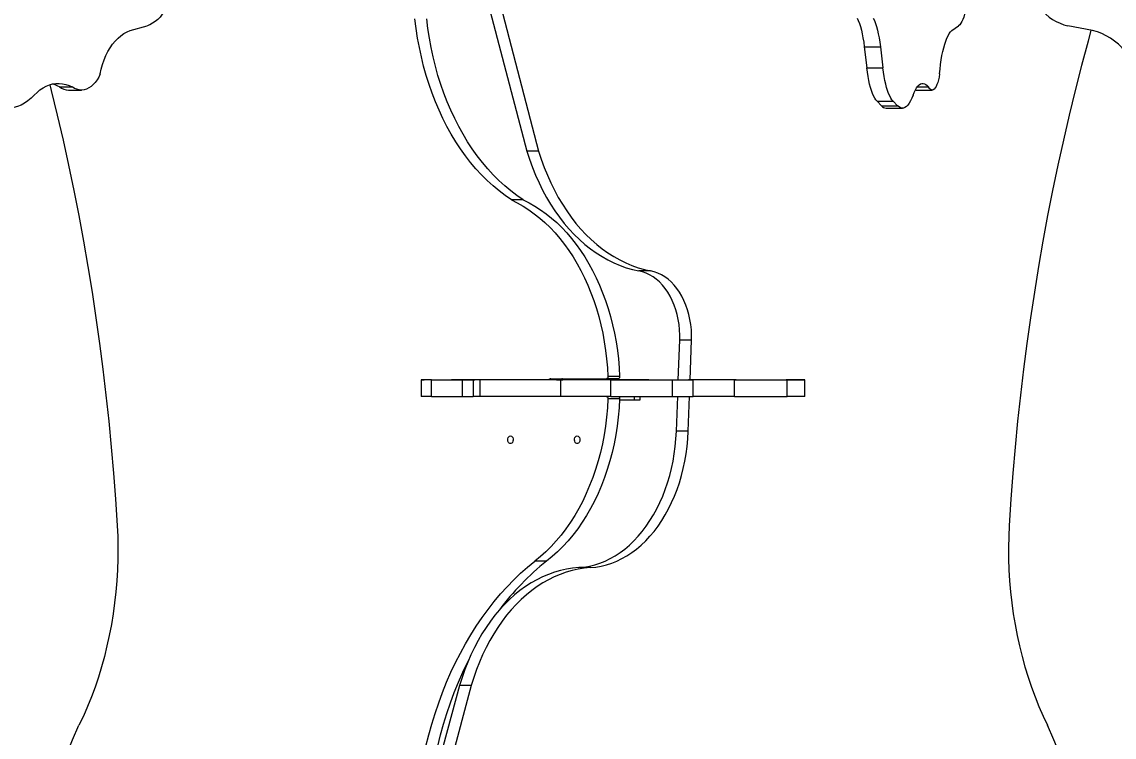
# Model space of a CAD drawing. Header units: millimetres. Extents: x -8422 to 28150, y -6982 to 5510.
# Drawn here: x -1076 to -91, y 1188 to 1834 of the extents above; entities that cross this region are included whole.
import ezdxf

# ---------------------------------------------------------------- set-up
doc = ezdxf.new("R2010")
doc.units = ezdxf.units.MM
for name, color, linetype in [('DIKOM_ОБЪЕКТ', 7, 'Continuous'), ('DIKOM_РАЗМЕР_ЗОНА', 7, 'Continuous'), ('DIKOM_РАЗМЕР_ОБЪЕКТА', 7, 'Continuous')]:
    doc.layers.add(name, color=color, linetype=linetype)
doc.styles.add('style1', font='arial.ttf', dxfattribs={"width": 0.8})
doc.dimstyles.new('1-50', dxfattribs={"dimtxt": 300, "dimasz": 200, "dimexe": 100, "dimexo": 0, "dimgap": 100, "dimtad": 1, "dimdec": 0, "dimtxsty": 'style1', "dimcen": 0, "dimclrd": 7, "dimclre": 7, "dimadec": 1, "dimazin": 2, "dimtfac": 1, "dimtdec": 0, "dimtmove": 1, "dimatfit": 3, "dimfxl": 0, "dimlwd": 25, "dimlwe": 18, "dimarcsym": 0})

# ---------------------------------------------------------------- blocks, each defined once
blk = doc.blocks.new('*D0')
at = {"layer": 'Defpoints', "color": 0, "transparency": 16777216}
for p in [(1363.27, 4015), (-6010.96, -2710.04), (-2661.52, -2710.04)]:
    blk.add_point(p, dxfattribs=at)
at = {"layer": 'DIKOM_РАЗМЕР_ОБЪЕКТА', "color": 7, "lineweight": 18, "transparency": 16777216}
for p, q in [((1363.27, 4015), (-6110.96, 4015)), ((-2661.52, -2710.04), (-6110.96, -2710.04))]:
    blk.add_line(p, q, dxfattribs=at)
at = {"layer": 'DIKOM_РАЗМЕР_ОБЪЕКТА', "color": 7, "lineweight": 25, "transparency": 16777216}
blk.add_line((-6010.96, 3815), (-6010.96, -2510.04), dxfattribs=at)
at = {"layer": 'DIKOM_РАЗМЕР_ОБЪЕКТА', "color": 7, "transparency": 16777216}
for points in [[(-6044.3, 3815), (-5977.63, 3815), (-6010.96, 4015)], [(-6044.3, -2510.04), (-5977.63, -2510.04), (-6010.96, -2710.04)]]:
    blk.add_solid(points, dxfattribs=at)
at = {"layer": 'DIKOM_РАЗМЕР_ОБЪЕКТА', "color": 0, "transparency": 16777216, "insert": (-6264.14, 652.48), "char_height": 300, "attachment_point": 5, "rotation": 90, "style": 'style1'}
blk.add_mtext('6700', dxfattribs=at)
blk = doc.blocks.new('*D1')
at = {"layer": 'Defpoints', "color": 0, "transparency": 16777216}
for p in [(-5348.28, 1737.01), (6047.45, 1360.22), (6047.45, -3315.33)]:
    blk.add_point(p, dxfattribs=at)
at = {"layer": 'DIKOM_РАЗМЕР_ОБЪЕКТА', "color": 7, "lineweight": 18, "transparency": 16777216}
for p, q in [((-5348.28, 1737.01), (-5348.28, -3415.33)), ((6047.45, 1360.22), (6047.45, -3415.33))]:
    blk.add_line(p, q, dxfattribs=at)
at = {"layer": 'DIKOM_РАЗМЕР_ОБЪЕКТА', "color": 7, "lineweight": 25, "transparency": 16777216}
blk.add_line((-5148.28, -3315.33), (5847.45, -3315.33), dxfattribs=at)
at = {"layer": 'DIKOM_РАЗМЕР_ОБЪЕКТА', "color": 7, "transparency": 16777216}
for points in [[(-5148.28, -3282), (-5148.28, -3348.67), (-5348.28, -3315.33)], [(5847.45, -3282), (5847.45, -3348.67), (6047.45, -3315.33)]]:
    blk.add_solid(points, dxfattribs=at)
at = {"layer": 'DIKOM_РАЗМЕР_ОБЪЕКТА', "color": 0, "transparency": 16777216, "insert": (349.59, -3062.16), "char_height": 300, "attachment_point": 5, "style": 'style1'}
blk.add_mtext('11400', dxfattribs=at)
blk = doc.blocks.new('*D3')
at = {"layer": 'Defpoints', "color": 0, "transparency": 16777216}
for p in [(620.22, 5510), (-7971.96, -4607.49), (-3279.17, -4607.49)]:
    blk.add_point(p, dxfattribs=at)
at = {"layer": 'DIKOM_РАЗМЕР_ЗОНА', "color": 7, "lineweight": 18, "transparency": 16777216}
for p, q in [((620.22, 5510), (-8071.96, 5510)), ((-3279.17, -4607.49), (-8071.96, -4607.49))]:
    blk.add_line(p, q, dxfattribs=at)
at = {"layer": 'DIKOM_РАЗМЕР_ЗОНА', "color": 7, "lineweight": 25, "transparency": 16777216}
blk.add_line((-7971.96, 5310), (-7971.96, -4407.49), dxfattribs=at)
at = {"layer": 'DIKOM_РАЗМЕР_ЗОНА', "color": 7, "transparency": 16777216}
for points in [[(-8005.3, 5310), (-7938.63, 5310), (-7971.96, 5510)], [(-8005.3, -4407.49), (-7938.63, -4407.49), (-7971.96, -4607.49)]]:
    blk.add_solid(points, dxfattribs=at)
at = {"layer": 'DIKOM_РАЗМЕР_ЗОНА', "color": 0, "transparency": 16777216, "insert": (-8225.14, 451.25), "char_height": 300, "attachment_point": 5, "rotation": 90, "style": 'style1'}
blk.add_mtext('10100', dxfattribs=at)

msp = doc.modelspace()

# ---------------------------------------------------------------- linework, layer by layer
at = {"layer": 'DIKOM_ОБЪЕКТ', "color": 7, "linetype": 'Continuous', "lineweight": 15}
for p, q in [((-686.48, 1967.02), (-621.05, 1716.92)), ((-675.89, 1967.02), (-610.45, 1716.92)), ((-978.62, 1825.65), (-963.41, 1830.08)), ((-237.9, 1825.65), (-231.78, 1830.08)), ((-110.89, 1825.65), (-133.12, 1830.08)), ((-316.8, 1811.16), (-302.31, 1811.16)), ((-316.8, 1811.16), (-314.5, 1791.96)), ((-302.31, 1811.16), (-300.01, 1791.96)), ((-314.5, 1791.96), (-300.01, 1791.96)), ((-1042.43, 1774.79), (-1030.94, 1774.79)), ((-269.02, 1774.79), (-258.97, 1774.79)), ((-1034.23, 1772.04), (-1022.74, 1772.04)), ((-270.16, 1772.04), (-270.69, 1772.11)), ((-270.16, 1772.04), (-255.67, 1772.04)), ((-305.21, 1761.89), (-290.72, 1761.89)), ((-305.21, 1761.89), (-301.23, 1757.84)), ((-301.23, 1757.84), (-286.75, 1757.84)), ((-296.93, 1755.7), (-282.44, 1755.7)), ((-290.72, 1761.89), (-286.75, 1757.84)), ((-610.45, 1716.92), (-621.05, 1716.92)), ((-624.4, 1672.8), (-634.99, 1672.8)), ((-509.43, 1608.85), (-520.02, 1608.85)), ((-484.49, 1510.43), (-483.16, 1546.23)), ((-472.57, 1546.23), (-483.16, 1546.23)), ((-473.9, 1510.43), (-472.57, 1546.23)), ((-716.46, 1510.43), (-716.47, 1495.43)), ((-707.53, 1510.43), (-709.58, 1510.43)), ((-706.93, 1510.43), (-679.06, 1510.43)), ((-706.93, 1495.43), (-706.93, 1510.43)), ((-696.98, 1510.43), (-691.97, 1510.43)), ((-602.93, 1510.43), (-689.13, 1510.43)), ((-679.06, 1495.43), (-679.06, 1510.43)), ((-669.58, 1510.43), (-669.58, 1495.43)), ((-663.19, 1495.43), (-663.19, 1510.43)), ((-599.39, 1511.43), (-549.38, 1511.43)), ((-594.44, 1510.43), (-591.62, 1510.43)), ((-591.15, 1510.43), (-588.68, 1510.43)), ((-590.55, 1495.43), (-590.55, 1510.43)), ((-568.8, 1510.43), (-588.68, 1510.43)), ((-538.79, 1511.43), (-549.38, 1511.43)), ((-537.37, 1513.54), (-547.97, 1513.54)), ((-545.2, 1495.43), (-545.2, 1510.43)), ((-489.69, 1510.42), (-471.08, 1510.42)), ((-489.69, 1495.42), (-489.69, 1510.42)), ((-471.08, 1495.42), (-471.08, 1510.42)), ((-433.8, 1510.42), (-386.43, 1510.42)), ((-433.8, 1495.42), (-433.8, 1510.42)), ((-379.29, 1510.43), (-387.3, 1510.43)), ((-386.43, 1495.42), (-386.43, 1510.42)), ((-372.23, 1510.42), (-383.07, 1510.42)), ((-382.38, 1510.42), (-375.12, 1510.43)), ((-382.38, 1510.42), (-382.38, 1510.42)), ((-375.12, 1510.42), (-375.12, 1510.43)), ((-371.78, 1510.42), (-371.78, 1510.43)), ((-370.54, 1495.42), (-370.54, 1510.42)), ((-706.93, 1495.43), (-679.06, 1495.43)), ((-537.38, 1493.32), (-547.97, 1493.32)), ((-537.41, 1492.43), (-524.09, 1492.43)), ((-524.09, 1492.43), (-524.09, 1495.43)), ((-518.83, 1492.43), (-518.83, 1495.43)), ((-489.69, 1495.42), (-471.08, 1495.42)), ((-486.21, 1464.06), (-485.05, 1495.42)), ((-475.62, 1464.06), (-474.45, 1495.42)), ((-433.8, 1495.42), (-386.43, 1495.42)), ((-475.62, 1464.06), (-486.21, 1464.06)), ((-603.31, 1346.8), (-613.9, 1346.8)), ((-563.71, 1340.98), (-574.31, 1340.98)), ((-681.75, 1234.73), (-717.16, 1103.2)), ((-671.15, 1234.73), (-706.57, 1103.2)), ((-671.15, 1234.73), (-681.75, 1234.73))]:
    msp.add_line(p, q, dxfattribs=at)
at = {"layer": 'DIKOM_ОБЪЕКТ', "color": 7, "linetype": 'Continuous', "lineweight": 15, "flags": 128}
for points in [[(-942.44, 1856.39), (-943.54, 1852.81), (-944.84, 1849.4), (-946.33, 1846.18), (-948, 1843.18), (-949.83, 1840.43), (-951.82, 1837.94), (-953.94, 1835.73), (-956.18, 1833.83), (-958.51, 1832.24), (-960.93, 1830.99), (-963.41, 1830.08)], [(-223.34, 1856.39), (-223.78, 1852.81), (-224.3, 1849.4), (-224.9, 1846.18), (-225.57, 1843.18), (-226.31, 1840.43), (-227.11, 1837.94), (-227.96, 1835.73), (-228.86, 1833.83), (-229.81, 1832.24), (-230.78, 1830.99), (-231.78, 1830.08)], [(-163.78, 1856.39), (-162.17, 1852.81), (-160.27, 1849.4), (-158.09, 1846.18), (-155.66, 1843.18), (-152.98, 1840.43), (-150.07, 1837.94), (-146.98, 1835.73), (-143.7, 1833.83), (-140.29, 1832.24), (-136.75, 1830.99), (-133.12, 1830.08)], [(-634.99, 1672.8), (-640.64, 1676.7), (-646.17, 1680.92), (-651.58, 1685.45), (-656.85, 1690.3), (-661.97, 1695.45), (-666.94, 1700.89), (-671.74, 1706.62), (-676.38, 1712.62), (-680.84, 1718.88), (-685.11, 1725.4), (-689.18, 1732.15), (-693.06, 1739.14), (-696.73, 1746.35), (-700.19, 1753.77), (-703.43, 1761.38), (-706.45, 1769.17), (-709.23, 1777.13), (-711.78, 1785.25), (-714.1, 1793.51), (-716.17, 1801.89), (-717.99, 1810.39), (-719.57, 1818.99), (-720.9, 1827.67), (-721.97, 1836.42)], [(-624.4, 1672.8), (-630.05, 1676.7), (-635.58, 1680.92), (-640.99, 1685.45), (-646.25, 1690.3), (-651.38, 1695.45), (-656.35, 1700.89), (-661.15, 1706.62), (-665.79, 1712.62), (-670.24, 1718.88), (-674.51, 1725.4), (-678.59, 1732.15), (-682.47, 1739.14), (-686.14, 1746.35), (-689.6, 1753.77), (-692.84, 1761.38), (-695.85, 1769.17), (-698.64, 1777.13), (-701.19, 1785.25), (-703.5, 1793.51), (-705.57, 1801.89), (-707.4, 1810.39), (-708.98, 1818.99), (-710.3, 1827.67), (-711.37, 1836.42)], [(-323.21, 1836.97), (-322.18, 1834.72), (-321.21, 1832.15), (-320.29, 1829.29), (-319.44, 1826.13), (-318.66, 1822.72), (-317.96, 1819.07), (-317.34, 1815.21), (-316.8, 1811.16)], [(-308.72, 1836.97), (-307.69, 1834.72), (-306.72, 1832.15), (-305.81, 1829.29), (-304.95, 1826.13), (-304.17, 1822.72), (-303.47, 1819.07), (-302.85, 1815.21), (-302.31, 1811.16)], [(-1005.87, 1786.56), (-1004.88, 1790.95), (-1003.67, 1795.19), (-1002.23, 1799.27), (-1000.59, 1803.16), (-998.75, 1806.82), (-996.73, 1810.24), (-994.53, 1813.39), (-992.18, 1816.25), (-989.68, 1818.81), (-987.06, 1821.04), (-984.33, 1822.93), (-981.51, 1824.47), (-978.62, 1825.65)], [(-248.87, 1786.56), (-248.48, 1790.95), (-247.99, 1795.19), (-247.41, 1799.27), (-246.75, 1803.16), (-246.01, 1806.82), (-245.19, 1810.24), (-244.31, 1813.39), (-243.36, 1816.25), (-242.36, 1818.81), (-241.3, 1821.04), (-240.2, 1822.93), (-239.07, 1824.47), (-237.9, 1825.65)], [(-112.38, 1825.95), (-115.06, 1816.21), (-120.97, 1794.04), (-126.65, 1771.76), (-132.08, 1749.35), (-137.28, 1726.84), (-142.25, 1704.21), (-146.97, 1681.49), (-151.45, 1658.67), (-155.69, 1635.75), (-159.68, 1612.75), (-163.43, 1589.67), (-166.94, 1566.51), (-170.2, 1543.28), (-173.22, 1519.98), (-175.99, 1496.62), (-178.51, 1473.2), (-180.78, 1449.74), (-182.8, 1426.23), (-184.58, 1402.68), (-186.1, 1379.09)], [(-71.05, 1786.56), (-72.5, 1790.95), (-74.28, 1795.19), (-76.37, 1799.27), (-78.77, 1803.16), (-81.46, 1806.82), (-84.42, 1810.24), (-87.63, 1813.39), (-91.07, 1816.25), (-94.72, 1818.81), (-98.55, 1821.04), (-102.54, 1822.93), (-106.66, 1824.47), (-110.89, 1825.65)], [(-1005.87, 1786.56), (-1007.14, 1783.77), (-1008.6, 1781.22), (-1010.23, 1778.92), (-1012.01, 1776.93), (-1013.92, 1775.25), (-1015.94, 1773.9), (-1018.04, 1772.92), (-1020.2, 1772.29), (-1022.4, 1772.05), (-1024.59, 1772.18), (-1026.76, 1772.68), (-1028.89, 1773.55), (-1030.94, 1774.79)], [(-305.21, 1761.89), (-306.3, 1763.18), (-307.35, 1764.8), (-308.37, 1766.74), (-309.35, 1769), (-310.28, 1771.54), (-311.15, 1774.36), (-311.96, 1777.45), (-312.7, 1780.77), (-313.38, 1784.31), (-313.98, 1788.05), (-314.5, 1791.96)], [(-290.72, 1761.89), (-291.81, 1763.18), (-292.86, 1764.8), (-293.88, 1766.74), (-294.86, 1769), (-295.79, 1771.54), (-296.66, 1774.36), (-297.47, 1777.45), (-298.22, 1780.77), (-298.89, 1784.31), (-299.49, 1788.05), (-300.01, 1791.96)], [(-248.87, 1786.56), (-249.38, 1783.77), (-249.97, 1781.22), (-250.63, 1778.92), (-251.35, 1776.93), (-252.12, 1775.25), (-252.93, 1773.9), (-253.78, 1772.92), (-254.65, 1772.29), (-255.53, 1772.05), (-256.41, 1772.18), (-257.29, 1772.68), (-258.14, 1773.55), (-258.97, 1774.79)], [(-1065.22, 1767.38), (-1062.7, 1769.89), (-1060.06, 1772.09), (-1057.32, 1773.97), (-1054.49, 1775.5), (-1051.6, 1776.68), (-1048.65, 1777.5), (-1045.67, 1777.96), (-1042.68, 1778.05), (-1039.69, 1777.78), (-1036.72, 1777.14), (-1033.8, 1776.14), (-1030.94, 1774.79)], [(-1051.17, 1776.82), (-1049.9, 1771.76), (-1044.47, 1749.35), (-1039.27, 1726.84), (-1034.3, 1704.21), (-1029.58, 1681.49), (-1025.1, 1658.67), (-1020.86, 1635.75), (-1016.87, 1612.75), (-1013.12, 1589.67), (-1009.61, 1566.51), (-1006.35, 1543.28), (-1003.33, 1519.98), (-1000.56, 1496.62), (-998.04, 1473.2), (-995.77, 1449.74), (-993.75, 1426.23), (-991.97, 1402.68), (-990.45, 1379.09)], [(-272.77, 1767.38), (-271.76, 1769.89), (-270.69, 1772.09), (-269.59, 1773.97), (-268.45, 1775.5), (-267.29, 1776.68), (-266.1, 1777.5), (-264.9, 1777.96), (-263.69, 1778.05), (-262.49, 1777.78), (-261.3, 1777.14), (-260.12, 1776.14), (-258.97, 1774.79)], [(-1065.22, 1767.38), (-1068.01, 1764.62), (-1070.93, 1762.2), (-1073.96, 1760.15), (-1077.08, 1758.48), (-1080.28, 1757.19), (-1083.53, 1756.3), (-1086.82, 1755.8), (-1090.13, 1755.71), (-1093.43, 1756.02), (-1096.7, 1756.73), (-1099.93, 1757.84)], [(-272.77, 1767.38), (-273.89, 1764.62), (-275.07, 1762.2), (-276.29, 1760.15), (-277.55, 1758.48), (-278.84, 1757.19), (-280.15, 1756.3), (-281.47, 1755.8), (-282.8, 1755.71), (-284.13, 1756.02), (-285.45, 1756.73), (-286.75, 1757.84)], [(-621.05, 1716.92), (-618.65, 1709.52), (-616.03, 1702.27), (-613.17, 1695.2), (-610.1, 1688.32), (-606.81, 1681.64), (-603.3, 1675.17), (-599.6, 1668.94), (-595.7, 1662.94), (-591.62, 1657.2), (-587.36, 1651.72), (-582.92, 1646.52), (-578.33, 1641.61), (-573.58, 1636.99), (-568.7, 1632.68), (-563.68, 1628.68), (-558.53, 1625.01), (-553.28, 1621.66), (-547.93, 1618.65), (-542.48, 1615.99), (-536.96, 1613.67), (-531.36, 1611.71), (-525.72, 1610.1), (-520.02, 1608.85)], [(-610.45, 1716.92), (-608.06, 1709.52), (-605.43, 1702.27), (-602.58, 1695.2), (-599.5, 1688.32), (-596.21, 1681.64), (-592.71, 1675.17), (-589.01, 1668.94), (-585.11, 1662.94), (-581.03, 1657.2), (-576.76, 1651.72), (-572.33, 1646.52), (-567.74, 1641.61), (-562.99, 1636.99), (-558.1, 1632.68), (-553.08, 1628.68), (-547.94, 1625.01), (-542.69, 1621.66), (-537.33, 1618.65), (-531.89, 1615.99), (-526.36, 1613.67), (-520.77, 1611.71), (-515.12, 1610.1), (-509.43, 1608.85)], [(-634.99, 1672.8), (-629.7, 1670.2), (-624.49, 1667.26), (-619.38, 1664), (-614.38, 1660.43), (-609.5, 1656.54), (-604.74, 1652.35), (-600.12, 1647.87), (-595.65, 1643.1), (-591.33, 1638.05), (-587.17, 1632.74), (-583.19, 1627.17), (-579.38, 1621.35), (-575.76, 1615.31), (-572.34, 1609.04), (-569.11, 1602.56), (-566.1, 1595.89), (-563.29, 1589.03), (-560.71, 1582.01), (-558.34, 1574.83), (-556.21, 1567.51), (-554.31, 1560.06), (-552.65, 1552.5), (-551.22, 1544.84), (-550.04, 1537.1), (-549.1, 1529.29), (-548.41, 1521.44), (-547.97, 1513.54)], [(-624.4, 1672.8), (-619.11, 1670.2), (-613.9, 1667.26), (-608.79, 1664), (-603.79, 1660.43), (-598.91, 1656.54), (-594.15, 1652.35), (-589.53, 1647.87), (-585.05, 1643.1), (-580.74, 1638.05), (-576.58, 1632.74), (-572.59, 1627.17), (-568.79, 1621.35), (-565.17, 1615.31), (-561.74, 1609.04), (-558.52, 1602.56), (-555.5, 1595.89), (-552.7, 1589.03), (-550.11, 1582.01), (-547.75, 1574.83), (-545.62, 1567.51), (-543.72, 1560.06), (-542.05, 1552.5), (-540.63, 1544.84), (-539.45, 1537.1), (-538.51, 1529.29), (-537.82, 1521.44), (-537.37, 1513.54)], [(-483.16, 1546.23), (-483.12, 1550.94), (-483.34, 1555.64), (-483.81, 1560.3), (-484.55, 1564.9), (-485.54, 1569.39), (-486.77, 1573.77), (-488.25, 1577.99), (-489.95, 1582.04), (-491.88, 1585.89), (-494.01, 1589.51), (-496.34, 1592.88), (-498.84, 1595.99), (-501.51, 1598.81), (-504.33, 1601.32), (-507.28, 1603.52), (-510.35, 1605.38), (-513.5, 1606.89), (-516.73, 1608.05), (-520.02, 1608.85)], [(-472.57, 1546.23), (-472.53, 1550.94), (-472.74, 1555.64), (-473.22, 1560.3), (-473.96, 1564.9), (-474.95, 1569.39), (-476.18, 1573.77), (-477.66, 1577.99), (-479.36, 1582.04), (-481.28, 1585.89), (-483.42, 1589.51), (-485.74, 1592.88), (-488.25, 1595.99), (-490.92, 1598.81), (-493.74, 1601.32), (-496.69, 1603.52), (-499.75, 1605.38), (-502.91, 1606.89), (-506.14, 1608.05), (-509.43, 1608.85)], [(-706.93, 1510.43), (-709.33, 1510.43), (-711.4, 1510.43), (-713.14, 1510.43), (-714.53, 1510.43), (-715.54, 1510.43), (-716.19, 1510.43), (-716.46, 1510.43), (-716.34, 1510.43), (-715.85, 1510.43), (-714.98, 1510.43), (-713.75, 1510.43)], [(-709.58, 1510.43), (-709.94, 1510.43), (-710.35, 1510.43), (-710.81, 1510.43), (-711.31, 1510.43), (-711.86, 1510.43), (-712.44, 1510.43), (-713.07, 1510.43), (-713.75, 1510.43)], [(-707.53, 1510.43), (-706.73, 1510.43), (-705.77, 1510.43), (-704.66, 1510.43), (-703.4, 1510.43), (-702, 1510.43), (-700.45, 1510.43), (-698.78, 1510.43), (-696.98, 1510.43)], [(-691.97, 1510.43), (-691.67, 1510.43), (-691.32, 1510.43), (-690.94, 1510.43), (-690.55, 1510.43), (-690.16, 1510.43), (-689.78, 1510.43), (-689.44, 1510.43), (-689.13, 1510.43)], [(-679.06, 1510.43), (-676.49, 1510.43), (-674.24, 1510.43), (-672.3, 1510.43), (-670.7, 1510.43), (-669.44, 1510.43), (-668.54, 1510.43), (-668, 1510.43), (-667.83, 1510.43), (-668.02, 1510.43), (-668.57, 1510.43)], [(-663.19, 1510.43), (-665.2, 1510.43), (-666.84, 1510.43), (-668.11, 1510.43), (-668.98, 1510.43), (-669.47, 1510.43), (-669.56, 1510.43), (-669.26, 1510.43), (-668.57, 1510.43)], [(-590.55, 1510.43), (-597.22, 1510.43), (-603.73, 1510.43), (-610.06, 1510.43), (-616.2, 1510.43), (-622.13, 1510.43), (-627.83, 1510.43), (-633.29, 1510.43), (-638.47, 1510.43), (-643.38, 1510.43), (-647.99, 1510.43), (-652.28, 1510.43), (-656.26, 1510.43), (-659.9, 1510.43), (-663.19, 1510.43)], [(-594.44, 1510.43), (-595.35, 1510.43), (-596.38, 1510.43), (-597.51, 1510.43), (-598.68, 1510.43), (-599.85, 1510.43), (-600.98, 1510.43), (-602.02, 1510.43), (-602.93, 1510.43)], [(-591.18, 1510.43), (-590.88, 1510.43), (-590.32, 1510.43), (-589.98, 1510.43), (-589.86, 1510.43), (-589.98, 1510.43), (-590.32, 1510.43), (-590.87, 1510.43), (-591.62, 1510.43)], [(-545.2, 1510.43), (-549.38, 1510.43), (-553.73, 1510.43), (-558.22, 1510.43), (-562.8, 1510.43), (-567.45, 1510.43), (-572.14, 1510.43), (-576.83, 1510.43), (-581.48, 1510.43), (-586.07, 1510.43), (-590.55, 1510.43)], [(-511.18, 1510.43), (-515.37, 1510.43), (-519.7, 1510.43), (-524.16, 1510.43), (-528.71, 1510.43), (-533.33, 1510.43), (-537.97, 1510.43), (-542.62, 1510.43), (-547.23, 1510.43), (-551.78, 1510.43), (-556.25, 1510.43), (-560.59, 1510.43), (-564.78, 1510.43), (-568.8, 1510.43)], [(-547.97, 1513.54), (-547.98, 1513.14), (-548.05, 1512.74), (-548.18, 1512.38), (-548.35, 1512.06), (-548.57, 1511.79), (-548.82, 1511.59), (-549.1, 1511.47), (-549.38, 1511.43)], [(-545.2, 1510.43), (-541.21, 1510.43), (-537.07, 1510.43), (-532.81, 1510.43), (-528.45, 1510.43), (-524.02, 1510.43), (-519.56, 1510.43), (-515.08, 1510.43), (-510.63, 1510.43), (-506.23, 1510.42), (-501.9, 1510.42), (-497.69, 1510.42), (-493.61, 1510.42), (-489.69, 1510.42)], [(-535.07, 1510.43), (-534.4, 1510.43), (-534.07, 1510.43), (-534.11, 1510.43), (-534.53, 1510.43), (-535.27, 1510.43), (-536.26, 1510.43), (-537.39, 1510.43), (-538.53, 1510.43), (-539.57, 1510.43), (-540.38, 1510.43), (-540.89, 1510.43), (-541.04, 1510.43), (-540.8, 1510.43), (-540.21, 1510.43), (-539.33, 1510.43), (-538.26, 1510.43), (-537.11, 1510.43), (-536.01, 1510.43), (-535.07, 1510.43)], [(-537.37, 1513.54), (-537.39, 1513.14), (-537.46, 1512.74), (-537.58, 1512.38), (-537.76, 1512.06), (-537.98, 1511.79), (-538.23, 1511.59), (-538.5, 1511.47), (-538.79, 1511.43)], [(-511.18, 1510.43), (-507.81, 1510.43), (-504.4, 1510.43), (-500.99, 1510.43), (-497.61, 1510.43), (-494.32, 1510.43), (-491.15, 1510.43), (-488.13, 1510.43), (-485.32, 1510.43), (-482.73, 1510.43), (-480.4, 1510.43), (-478.36, 1510.43), (-476.64, 1510.43), (-475.26, 1510.43)], [(-432.26, 1510.43), (-436.81, 1510.43), (-441.27, 1510.43), (-445.61, 1510.43), (-449.81, 1510.43), (-453.83, 1510.43), (-457.66, 1510.43), (-461.26, 1510.43), (-464.63, 1510.43), (-467.73, 1510.43), (-470.54, 1510.43), (-473.06, 1510.43), (-475.26, 1510.43)], [(-433.8, 1510.42), (-436.89, 1510.42), (-440.15, 1510.42), (-443.54, 1510.42), (-447.02, 1510.42), (-450.57, 1510.42), (-454.14, 1510.42), (-457.7, 1510.42), (-461.21, 1510.42), (-464.63, 1510.42), (-467.93, 1510.42), (-471.08, 1510.42)], [(-432.26, 1510.43), (-427.24, 1510.43), (-422.32, 1510.43), (-417.54, 1510.43), (-412.91, 1510.43), (-408.48, 1510.43), (-404.26, 1510.43), (-400.29, 1510.43), (-396.59, 1510.43), (-393.17, 1510.43), (-390.07, 1510.43), (-387.3, 1510.43)], [(-372.23, 1510.42), (-371.32, 1510.42), (-370.75, 1510.42), (-370.54, 1510.42), (-370.68, 1510.42), (-371.17, 1510.42), (-372, 1510.42), (-373.18, 1510.42), (-374.68, 1510.42), (-376.49, 1510.42), (-378.59, 1510.42), (-380.97, 1510.42), (-383.59, 1510.42), (-386.43, 1510.42)], [(-383.07, 1510.42), (-384.29, 1510.42), (-385.14, 1510.42), (-385.62, 1510.42), (-385.72, 1510.42), (-385.44, 1510.42), (-384.79, 1510.42), (-383.77, 1510.42), (-382.38, 1510.42)], [(-379.29, 1510.43), (-377.22, 1510.43), (-375.48, 1510.43), (-374.06, 1510.43), (-372.97, 1510.43), (-372.23, 1510.43), (-371.84, 1510.43), (-371.8, 1510.43), (-372.11, 1510.43), (-372.77, 1510.43), (-373.78, 1510.43), (-375.12, 1510.43)], [(-706.93, 1495.43), (-709.33, 1495.43), (-711.4, 1495.43), (-713.14, 1495.43), (-714.53, 1495.43), (-715.54, 1495.43), (-716.19, 1495.43), (-716.46, 1495.43), (-716.47, 1495.43)], [(-679.06, 1495.43), (-676.5, 1495.43), (-674.24, 1495.43), (-672.3, 1495.43), (-670.7, 1495.43), (-669.58, 1495.43)], [(-663.19, 1495.43), (-665.2, 1495.43), (-666.84, 1495.43), (-668.11, 1495.43), (-668.98, 1495.43), (-669.47, 1495.43), (-669.58, 1495.43)], [(-590.55, 1495.43), (-597.22, 1495.43), (-603.73, 1495.43), (-610.06, 1495.43), (-616.2, 1495.43), (-622.13, 1495.43), (-627.83, 1495.43), (-633.29, 1495.43), (-638.47, 1495.43), (-643.38, 1495.43), (-647.99, 1495.43), (-652.28, 1495.43), (-656.26, 1495.43), (-659.9, 1495.43), (-663.19, 1495.43)], [(-547.97, 1493.32), (-548.43, 1485.1), (-549.17, 1476.92), (-550.17, 1468.8), (-551.44, 1460.76), (-552.97, 1452.8), (-554.76, 1444.96), (-556.8, 1437.24), (-559.1, 1429.66), (-561.64, 1422.24), (-564.42, 1414.99), (-567.43, 1407.94), (-570.68, 1401.09), (-574.14, 1394.45), (-577.82, 1388.05), (-581.7, 1381.9), (-585.79, 1376.01), (-590.06, 1370.4), (-594.51, 1365.06), (-599.13, 1360.03), (-603.91, 1355.3), (-608.83, 1350.89), (-613.9, 1346.8)], [(-537.38, 1493.32), (-537.84, 1485.1), (-538.58, 1476.92), (-539.58, 1468.8), (-540.85, 1460.76), (-542.38, 1452.8), (-544.17, 1444.96), (-546.21, 1437.24), (-548.5, 1429.66), (-551.04, 1422.24), (-553.83, 1414.99), (-556.84, 1407.94), (-560.08, 1401.09), (-563.55, 1394.45), (-567.23, 1388.05), (-571.11, 1381.9), (-575.19, 1376.01), (-579.46, 1370.4), (-583.91, 1365.06), (-588.53, 1360.03), (-593.31, 1355.3), (-598.24, 1350.89), (-603.31, 1346.8)], [(-545.2, 1495.43), (-549.38, 1495.43), (-553.73, 1495.43), (-558.22, 1495.43), (-562.8, 1495.43), (-567.45, 1495.43), (-572.14, 1495.43), (-576.83, 1495.43), (-581.48, 1495.43), (-586.07, 1495.43), (-590.55, 1495.43)], [(-549.31, 1495.43), (-549.1, 1495.39), (-548.82, 1495.27), (-548.57, 1495.07), (-548.35, 1494.8), (-548.18, 1494.48), (-548.05, 1494.11), (-547.98, 1493.72), (-547.97, 1493.32)], [(-545.2, 1495.43), (-541.21, 1495.43), (-537.07, 1495.43), (-532.81, 1495.43), (-528.45, 1495.43), (-524.02, 1495.43), (-519.56, 1495.43), (-515.08, 1495.43), (-510.63, 1495.43), (-506.23, 1495.43), (-501.9, 1495.43), (-497.69, 1495.43), (-493.61, 1495.43), (-489.69, 1495.42)], [(-538.71, 1495.43), (-538.5, 1495.39), (-538.23, 1495.27), (-537.98, 1495.07), (-537.76, 1494.8), (-537.58, 1494.48), (-537.46, 1494.11), (-537.39, 1493.72), (-537.38, 1493.32)], [(-524.09, 1492.43), (-522.41, 1492.43), (-521.02, 1492.43), (-519.96, 1492.43), (-519.24, 1492.43), (-518.88, 1492.43), (-518.83, 1492.43)], [(-433.8, 1495.42), (-436.89, 1495.42), (-440.15, 1495.42), (-443.54, 1495.42), (-447.02, 1495.42), (-450.57, 1495.42), (-454.14, 1495.42), (-457.7, 1495.42), (-461.21, 1495.42), (-464.63, 1495.42), (-467.93, 1495.42), (-471.08, 1495.42)], [(-370.54, 1495.42), (-370.68, 1495.42), (-371.17, 1495.42), (-372, 1495.42), (-373.18, 1495.42), (-374.68, 1495.42), (-376.49, 1495.42), (-378.59, 1495.42), (-380.97, 1495.42), (-383.59, 1495.42), (-386.43, 1495.42)], [(-635.86, 1459.93), (-635.05, 1459.74), (-634.33, 1459.19), (-633.78, 1458.35), (-633.45, 1457.29), (-633.39, 1456.14), (-633.59, 1455.03), (-634.03, 1454.06), (-634.68, 1453.35), (-635.45, 1452.98), (-636.26, 1452.98), (-637.03, 1453.35), (-637.68, 1454.06), (-638.12, 1455.03), (-638.32, 1456.14), (-638.26, 1457.29), (-637.93, 1458.35), (-637.38, 1459.19), (-636.66, 1459.74), (-635.86, 1459.93)], [(-575.68, 1459.93), (-574.87, 1459.74), (-574.15, 1459.19), (-573.6, 1458.34), (-573.27, 1457.29), (-573.21, 1456.14), (-573.41, 1455.02), (-573.85, 1454.06), (-574.5, 1453.35), (-575.27, 1452.98), (-576.08, 1452.98), (-576.85, 1453.35), (-577.5, 1454.06), (-577.94, 1455.02), (-578.14, 1456.14), (-578.08, 1457.29), (-577.75, 1458.34), (-577.2, 1459.19), (-576.48, 1459.74), (-575.68, 1459.93)], [(-574.31, 1340.98), (-569.46, 1341.44), (-564.64, 1342.27), (-559.86, 1343.45), (-555.13, 1344.98), (-550.46, 1346.87), (-545.87, 1349.1), (-541.37, 1351.68), (-536.98, 1354.58), (-532.69, 1357.8), (-528.54, 1361.34), (-524.52, 1365.19), (-520.65, 1369.33), (-516.94, 1373.75), (-513.4, 1378.44), (-510.04, 1383.39), (-506.86, 1388.58), (-503.89, 1394), (-501.13, 1399.64), (-498.57, 1405.47), (-496.24, 1411.49), (-494.14, 1417.67), (-492.27, 1424), (-490.64, 1430.45), (-489.26, 1437.02), (-488.12, 1443.69), (-487.23, 1450.43), (-486.59, 1457.23), (-486.21, 1464.06)], [(-563.71, 1340.98), (-558.87, 1341.44), (-554.05, 1342.27), (-549.27, 1343.45), (-544.54, 1344.98), (-539.87, 1346.87), (-535.28, 1349.1), (-530.78, 1351.68), (-526.38, 1354.58), (-522.1, 1357.8), (-517.94, 1361.34), (-513.92, 1365.19), (-510.05, 1369.33), (-506.34, 1373.75), (-502.8, 1378.44), (-499.44, 1383.39), (-496.27, 1388.58), (-493.3, 1394), (-490.53, 1399.64), (-487.98, 1405.47), (-485.65, 1411.49), (-483.55, 1417.67), (-481.68, 1424), (-480.05, 1430.45), (-478.66, 1437.02), (-477.52, 1443.69), (-476.63, 1450.43), (-476, 1457.23), (-475.62, 1464.06)], [(-990.45, 1379.09), (-990, 1369.08), (-989.82, 1359.06), (-989.89, 1349.03), (-990.22, 1339.02), (-990.81, 1329.02), (-991.65, 1319.07), (-992.75, 1309.16), (-994.09, 1299.31), (-995.69, 1289.54), (-997.54, 1279.86), (-999.64, 1270.28), (-1001.98, 1260.81), (-1004.56, 1251.47), (-1007.37, 1242.27), (-1010.43, 1233.21), (-1013.71, 1224.32), (-1017.21, 1215.6), (-1020.94, 1207.07), (-1024.89, 1198.73)], [(-186.1, 1379.09), (-186.55, 1369.08), (-186.73, 1359.06), (-186.66, 1349.03), (-186.33, 1339.02), (-185.74, 1329.02), (-184.9, 1319.07), (-183.8, 1309.16), (-182.46, 1299.31), (-180.86, 1289.54), (-179.01, 1279.86), (-176.91, 1270.28), (-174.57, 1260.81), (-171.99, 1251.47), (-169.18, 1242.27), (-166.12, 1233.21), (-162.84, 1224.32), (-159.34, 1215.6), (-155.61, 1207.07), (-151.66, 1198.73)], [(-712.03, 1180.01), (-709.52, 1189.96), (-706.77, 1199.79), (-703.78, 1209.47), (-700.55, 1219), (-697.08, 1228.36), (-693.38, 1237.55), (-689.46, 1246.54), (-685.31, 1255.33), (-680.95, 1263.91), (-676.37, 1272.27), (-671.59, 1280.4), (-666.61, 1288.28), (-661.44, 1295.91), (-656.08, 1303.28), (-650.54, 1310.38), (-644.82, 1317.2), (-638.94, 1323.73), (-632.9, 1329.96), (-626.71, 1335.89), (-620.38, 1341.51), (-613.9, 1346.8)], [(-574.31, 1340.98), (-579.84, 1340.47), (-585.34, 1339.62), (-590.82, 1338.4), (-596.24, 1336.84), (-601.62, 1334.93), (-606.92, 1332.68), (-612.15, 1330.09), (-617.29, 1327.17), (-622.33, 1323.91), (-627.26, 1320.34), (-632.07, 1316.45), (-636.75, 1312.26), (-641.28, 1307.77), (-645.67, 1303), (-649.9, 1297.95), (-653.97, 1292.63), (-657.85, 1287.05), (-661.56, 1281.23), (-665.07, 1275.18), (-668.39, 1268.91), (-671.49, 1262.43), (-674.39, 1255.76), (-677.07, 1248.91), (-679.52, 1241.9), (-681.75, 1234.73)], [(-563.71, 1340.98), (-569.24, 1340.47), (-574.75, 1339.62), (-580.22, 1338.4), (-585.65, 1336.84), (-591.02, 1334.93), (-596.33, 1332.68), (-601.56, 1330.09), (-606.7, 1327.17), (-611.74, 1323.91), (-616.66, 1320.34), (-621.47, 1316.45), (-626.15, 1312.26), (-630.69, 1307.77), (-635.08, 1303), (-639.31, 1297.95), (-643.37, 1292.63), (-647.26, 1287.05), (-650.97, 1281.23), (-654.48, 1275.18), (-657.79, 1268.91), (-660.9, 1262.43), (-663.8, 1255.76), (-666.47, 1248.91), (-668.93, 1241.9), (-671.15, 1234.73)], [(-710.05, 1129.63), (-708.92, 1139.12), (-707.43, 1149.48), (-705.68, 1159.75), (-703.68, 1169.93), (-701.43, 1180.01), (-698.93, 1189.96), (-696.18, 1199.79), (-693.19, 1209.47), (-689.96, 1219), (-686.49, 1228.36), (-682.79, 1237.55), (-678.87, 1246.54), (-674.72, 1255.33), (-673.75, 1257.29)], [(-1062.4, 1093.79), (-1060.04, 1102.32), (-1055.83, 1116.65), (-1051.34, 1130.81), (-1046.57, 1144.79), (-1041.54, 1158.58), (-1036.25, 1172.18), (-1030.7, 1185.56), (-1024.89, 1198.73)], [(-129.47, 1143.35), (-129.98, 1144.79), (-135.01, 1158.58), (-140.3, 1172.18), (-145.85, 1185.56), (-151.66, 1198.73)]]:
    msp.add_lwpolyline(points, dxfattribs=at)
at = {"layer": 'DIKOM_ОБЪЕКТ', "color": 7, "linetype": 'Continuous', "lineweight": 15}
for centre, radius, start, end in [((-1055.7, 1750.41), 27.76, 61.42518, 76.37392), ((-1034.02, 1786.15), 14.13, 233.52135, 269.14907), ((-296.68, 1761.46), 5.82, 218.42141, 267.50497), ((-599.36, 1508.12), 3.32, 90.65668, 135.91834), ((-588.76, 1508.12), 3.32, 90.65673, 135.92121), ((-455.13, 1161.28), 237.49, 128.60447, 143.42627)]:
    msp.add_arc(centre, radius, start, end, dxfattribs=at)

# ---------------------------------------------------------------- dimensions: what is measured, and where the dimension line sits
at = {"layer": 'DIKOM_РАЗМЕР_ЗОНА'}
dim = msp.add_linear_dim(base=(-7971.96, -4607.49), p1=(620.22, 5510), p2=(-3279.17, -4607.49), angle=90, text='10100', dimstyle='1-50', override={"dimscale": 1, "dimtix": 0, "dimtofl": 1, "dimtmove": 1, "dimatfit": 3}, dxfattribs=at)
dim.commit()
dim.dimension.update_dxf_attribs({"geometry": '*D3', "text_midpoint": (-8225.14, 451.25)})
at = {"layer": 'DIKOM_РАЗМЕР_ОБЪЕКТА'}
dim = msp.add_linear_dim(base=(-6010.96, -2710.04), p1=(1363.27, 4015), p2=(-2661.52, -2710.04), angle=90, text='6700', dimstyle='1-50', override={"dimscale": 1, "dimtix": 0, "dimtofl": 1, "dimtmove": 1, "dimatfit": 3}, dxfattribs=at)
dim.commit()
dim.dimension.update_dxf_attribs({"geometry": '*D0', "text_midpoint": (-6264.14, 652.48)})
dim = msp.add_linear_dim(base=(6047.45, -3315.33), p1=(-5348.28, 1737.01), p2=(6047.45, 1360.22), text='11400', dimstyle='1-50', override={"dimscale": 1, "dimtix": 0, "dimtofl": 1, "dimtmove": 1, "dimatfit": 3}, dxfattribs=at)
dim.commit()
dim.dimension.update_dxf_attribs({"geometry": '*D1', "text_midpoint": (349.59, -3062.16)})

doc.saveas('drawing.dxf')
